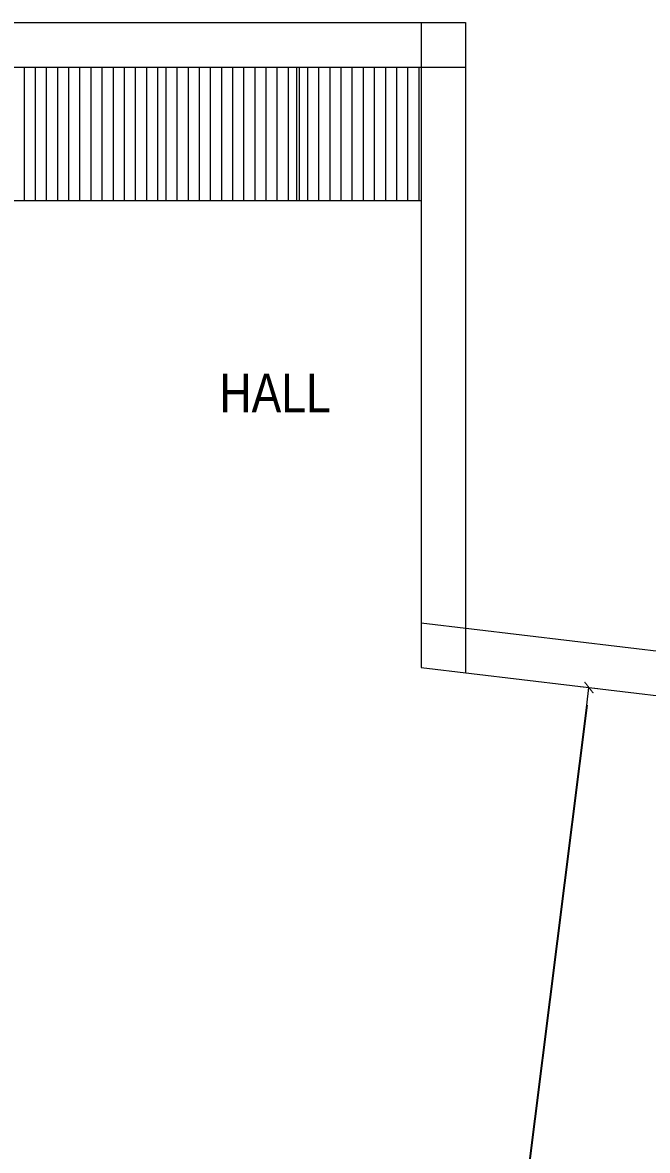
# Model space of a CAD drawing. Header units: millimetres. Extents: x 4525 to 9082, y 179 to 563.
# Drawn here: x 5283.84 to 5286.65, y 550.99 to 556.06 of the extents above; entities that cross this region are included whole.
import ezdxf

# ---------------------------------------------------------------- set-up
doc = ezdxf.new("R2010")
doc.units = ezdxf.units.MM
doc.header["$LTSCALE"] = 100
doc.layers.get('DEFPOINTS').update_dxf_attribs({"lineweight": 5})
doc.layers.add('006-Cotas parciales', color=7, linetype='Continuous', lineweight=5)
doc.layers.add('HATCH MUROS', color=251, linetype='Continuous', lineweight=9)
doc.styles.add('AREAL', font='ARIALN.TTF')
doc.styles.add('COTAS', font='ROMANS.shx', dxfattribs={"width": 0.7})
doc.dimstyles.new('COTA40', dxfattribs={"dimscale": 0.4, "dimtxt": 0.3, "dimasz": 0.2, "dimexe": 0, "dimexo": 0, "dimgap": 0.09, "dimtad": 1, "dimzin": 0, "dimdsep": 46, "dimtxsty": 'COTAS', "dimblk1": 'COTA_N', "dimblk2": 'COTA_N', "dimsah": 1, "dimcen": 0.1, "dimclrd": 1, "dimclre": 8, "dimclrt": 5, "dimaunit": 1, "dimadec": 3, "dimazin": 0, "dimtfac": 1, "dimtix": 1, "dimtmove": 2, "dimatfit": 3, "dimldrblk": 'COTA_N', "dimfxl": 0, "dimtolj": 1, "dimtzin": 0, "dimarcsym": 0})

# ---------------------------------------------------------------- blocks, each defined once
blk = doc.blocks.new('COTA_N')
for p, q in [((-1, 0), (0, 0)), ((0, 0.5), (0, -0.5))]:
    blk.add_line(p, q)
at = {"const_width": 0.065}
blk.add_lwpolyline([(0.141, 0.141), (0.283, 0.283), (0, 0), (-0.141, -0.141), (-0.283, -0.283)], dxfattribs=at)
blk = doc.blocks.new('*D606')
at = {"layer": '006-Cotas parciales', "color": 1, "lineweight": -2, "ltscale": 100}
blk.add_line((5286.3762, 552.9939), (5285.5378, 546.3188), dxfattribs=at)
at = {"layer": 'DEFPOINTS', "color": 0, "ltscale": 100}
for p in [(5286.3862, 553.0733), (5285.5278, 546.2394), (5285.5278, 546.2394)]:
    blk.add_point(p, dxfattribs=at)
at = {"layer": '006-Cotas parciales', "color": 1, "lineweight": -2, "ltscale": 100, "yscale": 0.08000000000000002, "zscale": 0.08000000000000007}
for p, xscale, rotation in [((5286.3862, 553.0733), 0.08, 82.84064044521959), ((5285.5278, 546.2394), 0.08000000000000002, 262.8406404452196)]:
    blk.add_blockref('COTA_N', p, dxfattribs=dict(at, xscale=xscale, rotation=rotation))
at = {"layer": '006-Cotas parciales', "color": 5, "ltscale": 100, "insert": (5285.8022, 549.6758), "char_height": 0.12, "attachment_point": 5, "rotation": 82.8406, "style": 'COTAS'}
blk.add_mtext('\\A1;{\\H2x;6.89}', dxfattribs=at)

msp = doc.modelspace()

# ---------------------------------------------------------------- linework, layer by layer
at = {"layer": 'HATCH MUROS', "color": 0, "linetype": 'ByBlock', "ltscale": 100}
for p, q in [((5279.4321, 556.0621, 1.9186), (5285.832, 556.0622, 1.9186)), ((5285.632, 556.0622, 1.9186), (5285.6321, 553.1633, 1.9186)), ((5285.832, 556.0622, 1.9186), (5285.8321, 553.1394, 1.9186)), ((5279.4321, 555.8621, 1.9186), (5285.832, 555.8622, 1.9186)), ((5282.4871, 555.2621, 1.9186), (5285.632, 555.2622, 1.9186)), ((5285.6321, 553.3647, 1.9186), (5295.6859, 552.1639, 1.9186)), ((5285.6321, 553.1633, 1.9186), (5295.6622, 551.9653, 1.9186))]:
    msp.add_line(p, q, dxfattribs=at)
at = {"layer": 'HATCH MUROS', "ltscale": 100}
for p, q in [((5283.8484, 555.2621, 7.6745), (5283.8484, 555.8621, 7.6745)), ((5283.8984, 555.2621, 7.6745), (5283.8984, 555.8621, 7.6745)), ((5283.9484, 555.2621, 7.6745), (5283.9484, 555.8621, 7.6745)), ((5283.9984, 555.2621, 7.6745), (5283.9984, 555.8621, 7.6745)), ((5284.0484, 555.2621, 7.6745), (5284.0484, 555.8621, 7.6745)), ((5284.0984, 555.2621, 7.6745), (5284.0984, 555.8621, 7.6745)), ((5284.1484, 555.2621, 7.6745), (5284.1484, 555.8621, 7.6745)), ((5284.1984, 555.2621, 7.6745), (5284.1984, 555.8621, 7.6745)), ((5284.2484, 555.2621, 7.6745), (5284.2484, 555.8621, 7.6745)), ((5284.2984, 555.2621, 7.6745), (5284.2984, 555.8621, 7.6745)), ((5284.3484, 555.2621, 7.6745), (5284.3484, 555.8621, 7.6745)), ((5284.3984, 555.2621, 7.6745), (5284.3984, 555.8621, 7.6745)), ((5284.4484, 555.2621, 7.6745), (5284.4484, 555.8621, 7.6745)), ((5284.4484, 555.2621, 7.6745), (5284.4484, 555.8621, 7.6745)), ((5284.4856, 555.2621, 9.5931), (5284.4856, 555.8621, 9.5931)), ((5284.5356, 555.2621, 9.5931), (5284.5356, 555.8621, 9.5931)), ((5284.5856, 555.2621, 9.5931), (5284.5856, 555.8621, 9.5931)), ((5284.6356, 555.2621, 9.5931), (5284.6356, 555.8621, 9.5931)), ((5284.6856, 555.2621, 9.5931), (5284.6856, 555.8621, 9.5931)), ((5284.7356, 555.2621, 9.5931), (5284.7356, 555.8621, 9.5931)), ((5284.7856, 555.2621, 9.5931), (5284.7856, 555.8621, 9.5931)), ((5284.8356, 555.2621, 9.5931), (5284.8356, 555.8621, 9.5931)), ((5284.8856, 555.2621, 9.5931), (5284.8856, 555.8621, 9.5931)), ((5284.9356, 555.2621, 9.5931), (5284.9356, 555.8621, 9.5931)), ((5284.9856, 555.2621, 9.5931), (5284.9856, 555.8621, 9.5931)), ((5285.0356, 555.2621, 9.5931), (5285.0356, 555.8621, 9.5931)), ((5285.0356, 555.2621, 9.5931), (5285.0356, 555.8621, 9.5931)), ((5285.0727, 555.2621, 11.5118), (5285.0727, 555.8621, 11.5118)), ((5285.0856, 555.2621, 9.5931), (5285.0856, 555.8621, 9.5931)), ((5285.1227, 555.2621, 11.5118), (5285.1227, 555.8621, 11.5118)), ((5285.1727, 555.2621, 11.5118), (5285.1727, 555.8621, 11.5118)), ((5285.2227, 555.2621, 11.5118), (5285.2227, 555.8621, 11.5118)), ((5285.2727, 555.2621, 11.5118), (5285.2727, 555.8621, 11.5118)), ((5285.3227, 555.2621, 11.5118), (5285.3227, 555.8621, 11.5118)), ((5285.3727, 555.2621, 11.5118), (5285.3727, 555.8621, 11.5118)), ((5285.4227, 555.2621, 11.5118), (5285.4227, 555.8621, 11.5118)), ((5285.4727, 555.2621, 11.5118), (5285.4727, 555.8621, 11.5118)), ((5285.5227, 555.2621, 11.5118), (5285.5227, 555.8621, 11.5118)), ((5285.5727, 555.2621, 11.5118), (5285.5727, 555.8621, 11.5118)), ((5285.6227, 555.2621, 11.5118), (5285.6227, 555.8621, 11.5118)), ((5283.9484, 555.2621, 7.6745), (5283.9484, 555.6891, 7.6745)), ((5284.1484, 555.2621, 7.6745), (5284.1484, 555.6891, 7.6745)), ((5284.3484, 555.2621, 7.6745), (5284.3484, 555.6891, 7.6745)), ((5284.5856, 555.2621, 9.5931), (5284.5856, 555.6891, 9.5931)), ((5284.7856, 555.2621, 9.5931), (5284.7856, 555.6891, 9.5931)), ((5284.9856, 555.2621, 9.5931), (5284.9856, 555.6891, 9.5931)), ((5285.1727, 555.2621, 11.5118), (5285.1727, 555.6891, 11.5118)), ((5285.3727, 555.2621, 11.5118), (5285.3727, 555.6891, 11.5118)), ((5285.5727, 555.2621, 11.5118), (5285.5727, 555.6891, 11.5118))]:
    msp.add_line(p, q, dxfattribs=at)

# ---------------------------------------------------------------- texts
at = {"style": 'AREAL'}
msp.add_text('HALL', height=0.17496, dxfattribs=at).set_placement((5284.7251, 554.3094, 1.1486))

# ---------------------------------------------------------------- dimensions: what is measured, and where the dimension line sits
at = {"layer": '006-Cotas parciales', "ltscale": 100}
dim = msp.add_aligned_dim(p1=(5286.3862, 553.0733, 1.9186), p2=(5285.5278, 546.2394, 1.9186), distance=0, text='{\\H2x;<>}', dimstyle='COTA40', dxfattribs=at)
dim.commit()
dim.dimension.update_dxf_attribs({"geometry": '*D606', "text_midpoint": (5285.8022, 549.6758, 1.9186)})

doc.saveas('drawing.dxf')
